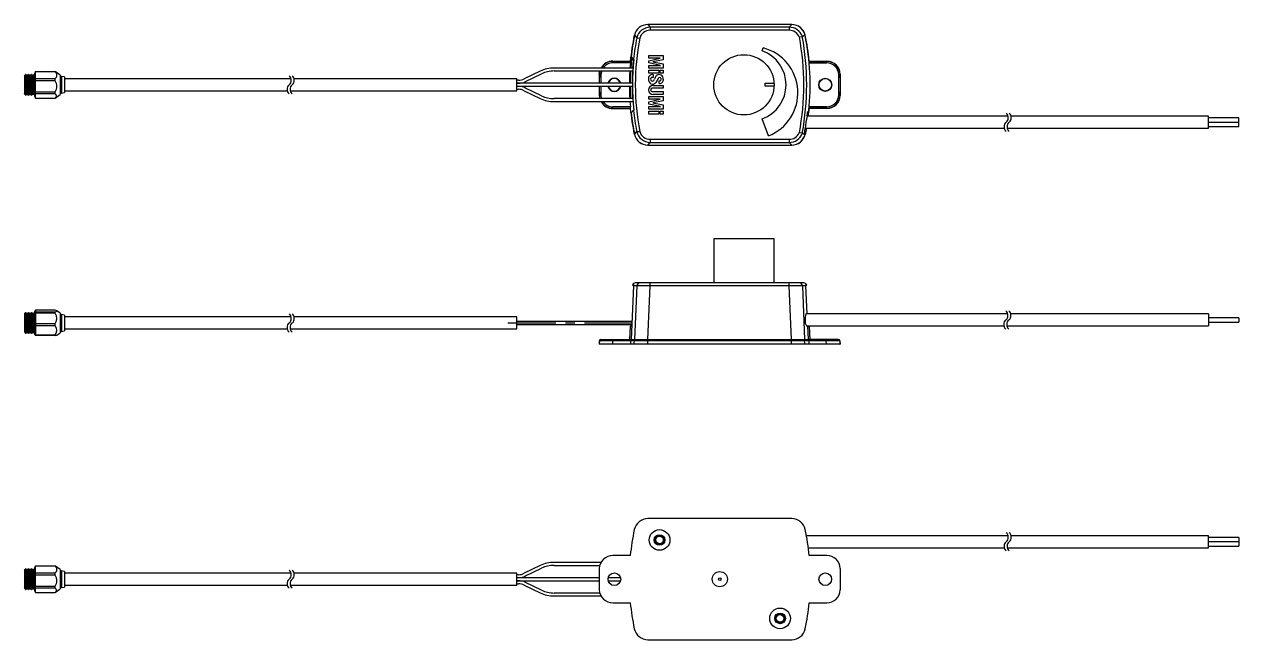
# Model space of a CAD drawing. Extents: x -2 to 705, y -8 to 262.
# Drawn here: x 302 to 705, y 32.9 to 237.1 of the extents above; entities that cross this region are included whole.
import ezdxf

# ---------------------------------------------------------------- set-up
doc = ezdxf.new("R2010")
doc.units = 0
doc.header["$LTSCALE"] = 0.5
doc.linetypes.add('CENTER', pattern=[50.8, 31.75, -6.35, 6.35, -6.35])
for name, color, linetype in [('MSM_CENTER', 1, 'CENTER'), ('MSM_CONTINUOUS', 7, 'CONTINUOUS'), ('MSM_NARROW', 5, 'CONTINUOUS')]:
    doc.layers.add(name, color=color, linetype=linetype)

msp = doc.modelspace()

# ---------------------------------------------------------------- linework, layer by layer
at = {"layer": 'MSM_CENTER'}
msp.add_line((462.5, 138), (506.87, 138), dxfattribs=at)
at = {"layer": 'MSM_CONTINUOUS'}
for p, q in [((508.91, 237.08), (556.7, 237.08)), ((508.91, 237), (508.91, 237.08)), ((556.7, 237), (508.91, 237)), ((556.7, 236.99), (508.91, 236.99)), ((508.91, 236.99), (509.66, 236.08)), ((509.66, 236.08), (509.66, 235.08)), ((555.79, 236.08), (509.66, 236.08)), ((555.79, 235.08), (509.66, 235.08)), ((555.79, 236.08), (556.7, 236.99)), ((555.79, 236.08), (555.79, 235.08)), ((556.7, 237.08), (556.7, 237)), ((504.43, 233.44), (504.51, 233.42)), ((504.51, 233.42), (505.28, 232.59)), ((505.28, 232.59), (506.28, 232.48)), ((559.2, 232.88), (560.2, 233.05)), ((560.2, 233.05), (561.03, 233.68)), ((561.18, 233.44), (561.1, 233.42)), ((503.52, 225.79), (503.23, 222.57)), ((503.35, 226.32), (503.35, 226.32)), ((503.35, 226.32), (503.52, 225.79)), ((504.25, 225.39), (503.36, 226.39)), ((503.52, 225.79), (504.12, 225.07)), ((509.24, 226.74), (513.98, 226.74)), ((509.24, 225.87), (509.24, 226.74)), ((513.02, 225.87), (509.24, 225.87)), ((509.24, 225.01), (513.02, 225.87)), ((513.98, 226.74), (513.98, 225.32)), ((546.89, 228.27), (547.24, 229.23)), ((503.91, 222.57), (477.81, 222.57)), ((497.29, 224.83), (497.35, 224.77)), ((497.29, 224.83), (503.11, 224.83)), ((497.35, 224.77), (503.16, 224.77)), ((497.35, 224.77), (497.35, 224.28)), ((503.14, 224.28), (497.35, 224.28)), ((503.14, 224.28), (503, 222.57)), ((503.9, 222.57), (504.12, 225.07)), ((509.24, 224.27), (509.24, 225.01)), ((513.08, 223.41), (509.24, 224.27)), ((509.24, 223.41), (513.08, 223.41)), ((509.24, 222.54), (509.24, 223.41)), ((513.98, 222.54), (509.24, 222.54)), ((509.24, 221.86), (512.55, 221.86)), ((509.24, 220.91), (509.24, 221.86)), ((513.98, 225.32), (510.63, 224.65)), ((510.63, 224.65), (513.98, 223.95)), ((512.55, 221.86), (512.55, 220.91)), ((512.97, 221.86), (513.98, 221.86)), ((512.97, 220.91), (512.97, 221.86)), ((513.98, 223.95), (513.98, 222.54)), ((513.98, 221.86), (513.98, 220.91)), ((562.45, 224.77), (568.26, 224.77)), ((562.47, 224.28), (568.26, 224.28)), ((562.5, 224.83), (568.32, 224.83)), ((568.32, 224.83), (568.26, 224.77)), ((568.26, 224.77), (568.26, 224.28)), ((302.25, 220.09), (302.1, 220.09)), ((302.1, 220.09), (302.1, 213.91)), ((302.41, 220.36), (302.25, 220.09)), ((302.25, 213.91), (302.25, 220.09)), ((302.41, 213.64), (302.41, 220.36)), ((302.63, 220.09), (302.47, 220.36)), ((302.47, 213.64), (302.47, 220.36)), ((302.75, 220.09), (302.63, 220.09)), ((302.63, 213.91), (302.63, 220.09)), ((302.91, 220.36), (302.75, 220.09)), ((302.75, 213.91), (302.75, 220.09)), ((302.91, 213.64), (302.91, 220.36)), ((303.13, 220.09), (302.97, 220.36)), ((302.97, 213.64), (302.97, 220.36)), ((303.25, 220.09), (303.13, 220.09)), ((303.13, 213.91), (303.13, 220.09)), ((303.41, 220.36), (303.25, 220.09)), ((303.25, 213.91), (303.25, 220.09)), ((303.41, 213.64), (303.41, 220.36)), ((303.63, 220.09), (303.47, 220.36)), ((303.47, 213.64), (303.47, 220.36)), ((303.75, 220.09), (303.63, 220.09)), ((303.63, 220.09), (303.63, 213.91)), ((303.91, 220.36), (303.75, 220.09)), ((303.75, 220.09), (303.75, 213.91)), ((303.91, 220.36), (303.91, 213.64)), ((304.12, 220.09), (303.97, 220.36)), ((303.97, 220.36), (303.97, 213.64)), ((304.25, 220.09), (304.12, 220.09)), ((304.12, 220.09), (304.12, 213.91)), ((304.41, 220.36), (304.25, 220.09)), ((304.25, 220.09), (304.25, 213.91)), ((304.41, 220.36), (304.41, 213.64)), ((304.63, 220.09), (304.47, 220.36)), ((304.47, 220.36), (304.47, 213.64)), ((304.75, 220.09), (304.63, 220.09)), ((304.63, 220.09), (304.63, 213.91)), ((304.91, 220.36), (304.75, 220.09)), ((304.75, 220.09), (304.75, 213.91)), ((304.91, 220.36), (304.91, 213.64)), ((305.12, 220.09), (304.97, 220.36)), ((304.97, 220.36), (304.97, 213.64)), ((305.25, 220.09), (305.12, 220.09)), ((305.12, 220.09), (305.12, 213.91)), ((305.4, 220.36), (305.25, 220.09)), ((305.25, 220.09), (305.25, 213.91)), ((305.68, 221.4), (305.4, 220.7)), ((305.4, 220.7), (305.4, 213.3)), ((305.68, 221.4), (312.29, 221.4)), ((305.68, 212.6), (305.68, 221.4)), ((305.68, 219.05), (312.29, 219.05)), ((312.29, 218.29), (305.68, 218.29)), ((313.9, 220.25), (312.29, 221.4)), ((312.29, 218.29), (312.29, 219.05)), ((313.9, 220.25), (313.9, 213.75)), ((314.3, 219.8), (313.9, 219.8)), ((315.3, 219.6), (314.3, 219.8)), ((314.3, 219.8), (314.3, 214.2)), ((315.3, 219.6), (315.3, 214.4)), ((390.54, 219), (315.3, 219)), ((465.5, 219), (391.54, 219)), ((465.5, 215), (465.5, 219)), ((465.96, 218.49), (465.5, 218.49)), ((473.23, 221.52), (467.93, 218.94)), ((468.36, 218.06), (473.66, 220.64)), ((477.81, 221.59), (503.85, 221.59)), ((492.8, 220.53), (493.03, 221.59)), ((492.86, 220.48), (492.8, 220.53)), ((493.12, 221.59), (492.86, 220.48)), ((493.35, 220.45), (492.86, 220.48)), ((493.62, 221.59), (493.35, 220.45)), ((512.55, 220.91), (509.24, 220.91)), ((510.72, 219.46), (510.44, 219.46)), ((510.53, 220.41), (510.72, 220.41)), ((510.72, 220.41), (510.72, 219.46)), ((512.37, 219.12), (511.61, 217.73)), ((512.66, 217.42), (512.66, 218.34)), ((513.98, 220.91), (512.97, 220.91)), ((572.75, 220.48), (572.26, 220.45)), ((572.81, 220.53), (572.75, 220.48)), ((302.1, 213.91), (302.25, 213.91)), ((302.25, 213.91), (302.41, 213.64)), ((302.47, 213.64), (302.63, 213.91)), ((302.63, 213.91), (302.75, 213.91)), ((302.75, 213.91), (302.91, 213.64)), ((302.97, 213.64), (303.13, 213.91)), ((303.13, 213.91), (303.25, 213.91)), ((303.25, 213.91), (303.41, 213.64)), ((303.47, 213.64), (303.63, 213.91)), ((303.63, 213.91), (303.75, 213.91)), ((303.75, 213.91), (303.91, 213.64)), ((303.97, 213.64), (304.12, 213.91)), ((304.12, 213.91), (304.25, 213.91)), ((304.25, 213.91), (304.41, 213.64)), ((304.47, 213.64), (304.63, 213.91)), ((304.63, 213.91), (304.75, 213.91)), ((304.75, 213.91), (304.91, 213.64)), ((304.97, 213.64), (305.12, 213.91)), ((305.12, 213.91), (305.25, 213.91)), ((305.25, 213.91), (305.4, 213.64)), ((305.68, 214.66), (312.29, 214.66)), ((312.29, 214), (305.68, 214)), ((312.29, 214), (312.29, 214.66)), ((312.29, 212.6), (313.9, 213.75)), ((313.9, 214.2), (314.3, 214.2)), ((314.3, 214.2), (315.3, 214.4)), ((315.3, 215), (389.26, 215)), ((390.26, 215), (465.5, 215)), ((465.5, 217.51), (465.96, 217.51)), ((503.72, 217.5), (465.5, 217.5)), ((465.5, 216.5), (503.72, 216.5)), ((465.96, 216.49), (465.5, 216.49)), ((465.5, 215.51), (465.96, 215.51)), ((467.93, 215.06), (473.23, 212.48)), ((473.66, 213.36), (468.36, 215.94)), ((513.98, 215.85), (510.41, 215.85)), ((510.41, 214.73), (513.98, 214.73)), ((510.67, 216.8), (513.98, 216.8)), ((513.98, 213.77), (510.67, 213.77)), ((512.8, 217.42), (512.66, 217.42)), ((513.98, 216.8), (513.98, 215.85)), ((513.98, 214.73), (513.98, 213.77)), ((547.81, 216.5), (547.81, 217.5)), ((547.81, 217.5), (550.79, 217.5)), ((550.79, 216.5), (547.81, 216.5)), ((305.4, 213.3), (305.68, 212.6)), ((305.68, 212.6), (312.29, 212.6)), ((503.85, 212.41), (477.81, 212.41)), ((477.81, 211.43), (503.91, 211.43)), ((492.86, 213.52), (492.8, 213.47)), ((492.8, 213.47), (493.03, 212.41)), ((493.35, 213.55), (492.86, 213.52)), ((493.12, 212.41), (492.86, 213.52)), ((493.62, 212.41), (493.35, 213.55)), ((503.14, 209.72), (497.35, 209.72)), ((497.35, 209.23), (497.35, 209.72)), ((503, 211.43), (503.14, 209.72)), ((509.24, 213.1), (513.98, 213.1)), ((509.24, 212.23), (509.24, 213.1)), ((513.02, 212.23), (509.24, 212.23)), ((509.24, 211.37), (513.02, 212.23)), ((509.24, 210.63), (509.24, 211.37)), ((513.08, 209.77), (509.24, 210.63)), ((509.24, 209.77), (513.08, 209.77)), ((509.24, 208.9), (509.24, 209.77)), ((513.98, 211.68), (510.63, 211.01)), ((510.63, 211.01), (513.98, 210.31)), ((513.98, 213.1), (513.98, 211.68)), ((513.98, 210.31), (513.98, 208.9)), ((568.26, 209.72), (562.47, 209.72)), ((568.27, 209.72), (568.27, 209.23)), ((572.26, 213.55), (572.75, 213.52)), ((497.29, 209.17), (497.35, 209.23)), ((497.29, 209.17), (503.11, 209.17)), ((497.35, 209.23), (503.16, 209.23)), ((504.24, 208.67), (503.35, 207.68)), ((513.98, 208.9), (509.24, 208.9)), ((509.24, 208.22), (512.55, 208.22)), ((509.24, 207.27), (509.24, 208.22)), ((512.55, 207.27), (509.24, 207.27)), ((512.55, 208.22), (512.55, 207.27)), ((512.97, 208.22), (513.98, 208.22)), ((512.97, 207.27), (512.97, 208.22)), ((513.98, 207.27), (512.97, 207.27)), ((513.98, 208.22), (513.98, 207.27)), ((548.95, 200.07), (546.89, 205.73)), ((628.49, 206.58), (561.77, 206.58)), ((561.79, 206.65), (561.79, 206.65)), ((561.94, 207.79), (561.93, 207.79)), ((561.96, 207.99), (561.97, 207.99)), ((561.97, 207.99), (562.33, 208.31)), ((562.34, 208.41), (561.98, 208.09)), ((562.33, 208.31), (562.33, 208.31)), ((568.26, 209.23), (562.45, 209.23)), ((568.32, 209.17), (562.5, 209.17)), ((568.32, 209.17), (568.26, 209.23)), ((695.01, 206.58), (629.49, 206.58)), ((695.01, 202.58), (695.01, 206.58)), ((705.01, 206.02), (695.01, 206.02)), ((705.01, 204.63), (705.01, 206.02)), ((504.51, 200.58), (505.28, 201.53)), ((505.28, 201.53), (506.28, 201.52)), ((561.14, 202.5), (561.13, 202.5)), ((561.14, 202.58), (627.21, 202.58)), ((561.57, 202.58), (561.18, 200.56)), ((628.21, 202.58), (695.01, 202.58)), ((695.01, 204.63), (705.01, 204.63)), ((705.01, 204.52), (695.01, 204.52)), ((695.01, 203.13), (705.01, 203.13)), ((705.01, 203.13), (705.01, 204.52)), ((504.43, 200.56), (504.51, 200.58)), ((508.91, 197.01), (509.69, 197.92)), ((509.69, 198.92), (555.79, 198.92)), ((509.69, 198.92), (509.69, 197.92)), ((509.69, 197.92), (555.79, 197.92)), ((555.79, 198.92), (555.79, 197.92)), ((555.79, 197.92), (556.7, 197.01)), ((560.2, 200.95), (559.2, 201.12)), ((561.03, 200.32), (560.2, 200.95)), ((560.87, 201.06), (561.13, 200.74)), ((560.89, 201.17), (560.89, 201.17)), ((561.16, 200.84), (560.89, 201.17)), ((560.92, 201.37), (560.92, 201.37)), ((561.05, 200.84), (561.16, 200.84)), ((561.18, 200.56), (561.1, 200.58)), ((508.91, 197.01), (556.7, 197.01)), ((508.91, 197), (556.7, 197)), ((508.91, 196.92), (508.91, 197)), ((556.7, 196.92), (508.91, 196.92)), ((556.7, 197), (556.7, 196.92)), ((530.82, 165.9), (530.82, 151.3)), ((550.81, 165.9), (530.82, 165.9)), ((550.81, 165.7), (550.81, 165.9)), ((550.82, 165.7), (550.81, 165.7)), ((550.82, 151.3), (550.82, 165.7)), ((504.21, 150.3), (503.38, 132.5)), ((503.83, 150.64), (504.21, 150.24)), ((504.28, 150.64), (503.83, 150.64)), ((561.27, 150.3), (504.21, 150.3)), ((505.28, 150.3), (504.52, 132.5)), ((560.71, 151.3), (504.77, 151.3)), ((508.93, 132.5), (509.69, 150.3)), ((509.69, 150.3), (509.69, 151.3)), ((555.79, 150.3), (555.79, 151.3)), ((556.55, 132.5), (555.79, 150.3)), ((560.2, 150.3), (560.96, 132.5)), ((561.2, 150.64), (561.65, 150.64)), ((561.65, 150.64), (561.27, 150.24)), ((561.27, 150.3), (561.71, 141)), ((302.25, 141.09), (302.1, 141.09)), ((302.1, 141.09), (302.1, 134.91)), ((302.41, 141.36), (302.25, 141.09)), ((302.25, 134.91), (302.25, 141.09)), ((302.41, 134.64), (302.41, 141.36)), ((302.63, 141.09), (302.47, 141.36)), ((302.47, 134.64), (302.47, 141.36)), ((302.75, 141.09), (302.63, 141.09)), ((302.63, 134.91), (302.63, 141.09)), ((302.91, 141.36), (302.75, 141.09)), ((302.75, 134.91), (302.75, 141.09)), ((302.91, 134.64), (302.91, 141.36)), ((303.13, 141.09), (302.97, 141.36)), ((302.97, 134.64), (302.97, 141.36)), ((303.25, 141.09), (303.13, 141.09)), ((303.13, 134.91), (303.13, 141.09)), ((303.41, 141.36), (303.25, 141.09)), ((303.25, 134.91), (303.25, 141.09)), ((303.41, 134.64), (303.41, 141.36)), ((303.63, 141.09), (303.47, 141.36)), ((303.47, 134.64), (303.47, 141.36)), ((303.75, 141.09), (303.63, 141.09)), ((303.63, 141.09), (303.63, 134.91)), ((303.91, 141.36), (303.75, 141.09)), ((303.75, 141.09), (303.75, 134.91)), ((303.91, 141.36), (303.91, 134.64)), ((304.12, 141.09), (303.97, 141.36)), ((303.97, 141.36), (303.97, 134.64)), ((304.25, 141.09), (304.12, 141.09)), ((304.12, 141.09), (304.12, 134.91)), ((304.41, 141.36), (304.25, 141.09)), ((304.25, 141.09), (304.25, 134.91)), ((304.41, 141.36), (304.41, 134.64)), ((304.63, 141.09), (304.47, 141.36)), ((304.47, 141.36), (304.47, 134.64)), ((304.75, 141.09), (304.63, 141.09)), ((304.63, 141.09), (304.63, 134.91)), ((304.91, 141.36), (304.75, 141.09)), ((304.75, 141.09), (304.75, 134.91)), ((304.91, 141.36), (304.91, 134.64)), ((305.12, 141.09), (304.97, 141.36)), ((304.97, 141.36), (304.97, 134.64)), ((305.25, 141.09), (305.12, 141.09)), ((305.12, 141.09), (305.12, 134.91)), ((305.4, 141.36), (305.25, 141.09)), ((305.25, 141.09), (305.25, 134.91)), ((305.68, 142.21), (305.4, 141.7)), ((305.4, 141.7), (305.4, 134.3)), ((312.29, 142.21), (305.68, 142.21)), ((305.68, 142.21), (305.68, 133.79)), ((305.68, 141.72), (312.29, 141.72)), ((312.29, 141.22), (305.68, 141.22)), ((312.29, 141.22), (312.29, 141.72)), ((313.9, 141.25), (312.8, 142.04)), ((313.9, 141.25), (313.9, 134.75)), ((305.68, 137.83), (312.29, 137.83)), ((312.29, 137.02), (312.29, 137.83)), ((314.3, 140.8), (313.9, 140.8)), ((315.3, 140.6), (314.3, 140.8)), ((314.3, 140.8), (314.3, 135.2)), ((315.3, 140.6), (315.3, 135.4)), ((390.54, 140), (315.3, 140)), ((465.5, 140), (391.54, 140)), ((465.5, 136), (465.5, 140)), ((503.66, 138.49), (465.5, 138.49)), ((465.5, 137.51), (503.61, 137.51)), ((503.6, 137.39), (503.04, 136.83)), ((628.38, 141), (561.37, 141)), ((695.01, 141), (629.49, 141)), ((695.01, 141), (695.01, 137)), ((705.01, 139.7), (695.01, 139.7)), ((695.01, 138.3), (705.01, 138.3)), ((705.01, 139.7), (705.01, 138.3)), ((302.1, 134.91), (302.25, 134.91)), ((302.25, 134.91), (302.41, 134.64)), ((302.47, 134.64), (302.63, 134.91)), ((302.63, 134.91), (302.75, 134.91)), ((302.75, 134.91), (302.91, 134.64)), ((302.97, 134.64), (303.13, 134.91)), ((303.13, 134.91), (303.25, 134.91)), ((303.25, 134.91), (303.41, 134.64)), ((303.63, 135.14), (303.47, 134.89)), ((303.47, 134.64), (303.63, 134.91)), ((303.63, 134.91), (303.75, 134.91)), ((303.75, 135.14), (303.91, 134.89)), ((303.75, 134.91), (303.91, 134.64)), ((303.97, 134.64), (304.12, 134.91)), ((304.12, 134.91), (304.25, 134.91)), ((304.41, 134.89), (304.25, 135.14)), ((304.25, 134.91), (304.41, 134.64)), ((304.47, 134.64), (304.63, 134.91)), ((304.63, 134.91), (304.75, 134.91)), ((304.75, 135.14), (304.91, 134.89)), ((304.75, 134.91), (304.91, 134.64)), ((304.97, 134.64), (305.12, 134.91)), ((305.12, 134.91), (305.25, 134.91)), ((305.4, 134.9), (305.25, 135.14)), ((305.25, 134.91), (305.4, 134.64)), ((305.4, 134.58), (305.68, 133.93)), ((305.4, 134.3), (305.68, 133.79)), ((312.29, 137.02), (305.68, 137.02)), ((305.68, 134.11), (312.29, 134.11)), ((312.29, 133.79), (305.68, 133.79)), ((312.29, 133.79), (312.29, 134.11)), ((312.29, 133.79), (312.8, 133.96)), ((312.8, 133.96), (313.9, 134.75)), ((313.9, 135.2), (314.3, 135.2)), ((314.3, 135.2), (315.3, 135.4)), ((315.3, 136), (389.26, 136)), ((390.26, 136), (465.5, 136)), ((503.04, 136.83), (502.82, 132.5)), ((503.58, 136.83), (503.04, 136.83)), ((561.58, 137), (627.09, 137)), ((561.89, 137), (562.1, 132.5)), ((561.9, 136.83), (562.43, 136.83)), ((562.26, 137), (562.43, 136.83)), ((562.43, 136.83), (562.66, 132.5)), ((628.09, 137), (695.01, 137)), ((492.79, 132.03), (492.74, 131)), ((572.66, 131), (492.74, 131)), ((492.87, 132.03), (492.79, 132.03)), ((492.87, 132.03), (492.82, 131)), ((493.29, 132.5), (562.1, 132.5)), ((497.31, 131), (497.36, 132.03)), ((497.36, 132.03), (497.36, 132.5)), ((568.12, 132.03), (497.36, 132.03)), ((503.17, 132.03), (503.12, 131)), ((504.44, 131), (504.52, 132.5)), ((508.93, 131), (508.93, 132.5)), ((556.55, 131), (556.55, 132.5)), ((561.03, 131), (560.96, 132.5)), ((562.31, 132.03), (562.36, 131)), ((572.19, 132.5), (562.33, 132.5)), ((568.12, 132.03), (568.12, 132.5)), ((568.17, 131), (568.12, 132.03)), ((572.61, 132.03), (572.69, 132.03)), ((572.61, 132.03), (572.66, 131)), ((572.66, 131), (572.74, 131)), ((572.69, 132.03), (572.74, 131)), ((556.7, 73.08), (508.92, 73.08)), ((628.49, 67.42), (561.58, 67.42)), ((695.01, 67.42), (629.49, 67.42)), ((695.01, 63.42), (695.01, 67.42)), ((705.01, 66.87), (695.01, 66.87)), ((695.01, 65.48), (705.01, 65.48)), ((705.01, 65.37), (695.01, 65.37)), ((705.01, 66.87), (705.01, 65.48)), ((705.01, 65.37), (705.01, 63.98)), ((503.12, 60.83), (497.3, 60.83)), ((562.21, 63.42), (627.21, 63.42)), ((568.32, 60.83), (562.51, 60.83)), ((628.21, 63.42), (695.01, 63.42)), ((695.01, 63.98), (705.01, 63.98)), ((305.68, 57.4), (305.4, 56.7)), ((305.4, 56.7), (305.4, 49.3)), ((305.68, 57.4), (312.29, 57.4)), ((305.68, 48.6), (305.68, 57.4)), ((313.9, 56.25), (312.39, 57.33)), ((473.22, 57.52), (467.92, 54.94)), ((468.35, 54.06), (473.65, 56.64)), ((493.43, 58.57), (477.81, 58.57)), ((477.81, 57.59), (493.03, 57.59)), ((302.25, 56.09), (302.1, 56.09)), ((302.1, 56.09), (302.1, 49.91)), ((302.41, 56.36), (302.25, 56.09)), ((302.25, 49.91), (302.25, 56.09)), ((302.41, 49.64), (302.41, 56.36)), ((302.63, 56.09), (302.47, 56.36)), ((302.47, 49.64), (302.47, 56.36)), ((302.75, 56.09), (302.63, 56.09)), ((302.63, 49.91), (302.63, 56.09)), ((302.91, 56.36), (302.75, 56.09)), ((302.75, 49.91), (302.75, 56.09)), ((302.91, 49.64), (302.91, 56.36)), ((303.13, 56.09), (302.97, 56.36)), ((302.97, 49.64), (302.97, 56.36)), ((303.25, 56.09), (303.13, 56.09)), ((303.13, 49.91), (303.13, 56.09)), ((303.41, 56.36), (303.25, 56.09)), ((303.25, 49.91), (303.25, 56.09)), ((303.41, 49.64), (303.41, 56.36)), ((303.63, 56.09), (303.47, 56.36)), ((303.47, 49.64), (303.47, 56.36)), ((303.75, 56.09), (303.63, 56.09)), ((303.63, 56.09), (303.63, 49.91)), ((303.91, 56.36), (303.75, 56.09)), ((303.75, 56.09), (303.75, 49.91)), ((303.91, 56.36), (303.91, 49.64)), ((304.12, 56.09), (303.97, 56.36)), ((303.97, 56.36), (303.97, 49.64)), ((304.25, 56.09), (304.12, 56.09)), ((304.12, 56.09), (304.12, 49.91)), ((304.41, 56.36), (304.25, 56.09)), ((304.25, 56.09), (304.25, 49.91)), ((304.41, 56.36), (304.41, 49.64)), ((304.63, 56.09), (304.47, 56.36)), ((304.47, 56.36), (304.47, 49.64)), ((304.75, 56.09), (304.63, 56.09)), ((304.63, 56.09), (304.63, 49.91)), ((304.91, 56.36), (304.75, 56.09)), ((304.75, 56.09), (304.75, 49.91)), ((304.91, 56.36), (304.91, 49.64)), ((305.12, 56.09), (304.97, 56.36)), ((304.97, 56.36), (304.97, 49.64)), ((305.25, 56.09), (305.12, 56.09)), ((305.12, 56.09), (305.12, 49.91)), ((305.4, 56.36), (305.25, 56.09)), ((305.25, 56.09), (305.25, 49.91)), ((305.68, 55.05), (312.29, 55.05)), ((312.29, 54.29), (305.68, 54.29)), ((312.29, 54.29), (312.29, 55.05)), ((313.9, 56.25), (313.9, 49.75)), ((314.3, 55.8), (313.9, 55.8)), ((315.3, 55.6), (314.3, 55.8)), ((314.3, 55.8), (314.3, 50.2)), ((315.3, 55.6), (315.3, 50.4)), ((390.53, 55), (315.3, 55)), ((465.49, 55), (391.53, 55)), ((465.49, 51), (465.49, 55)), ((465.95, 54.49), (465.49, 54.49)), ((465.49, 53.51), (465.95, 53.51)), ((492.73, 53.5), (465.49, 53.5)), ((465.49, 52.5), (492.73, 52.5)), ((465.95, 52.49), (465.49, 52.49)), ((499.85, 53.5), (495.77, 53.5)), ((495.77, 52.5), (499.85, 52.5)), ((302.1, 49.91), (302.25, 49.91)), ((302.25, 49.91), (302.41, 49.64)), ((302.47, 49.64), (302.63, 49.91)), ((302.63, 49.91), (302.75, 49.91)), ((302.75, 49.91), (302.91, 49.64)), ((302.97, 49.64), (303.13, 49.91)), ((303.13, 49.91), (303.25, 49.91)), ((303.25, 49.91), (303.41, 49.64)), ((303.47, 49.64), (303.63, 49.91)), ((303.63, 49.91), (303.75, 49.91)), ((303.75, 49.91), (303.91, 49.64)), ((303.97, 49.64), (304.12, 49.91)), ((304.12, 49.91), (304.25, 49.91)), ((304.25, 49.91), (304.41, 49.64)), ((304.47, 49.64), (304.63, 49.91)), ((304.63, 49.91), (304.75, 49.91)), ((304.75, 49.91), (304.91, 49.64)), ((304.97, 49.64), (305.12, 49.91)), ((305.12, 49.91), (305.25, 49.91)), ((305.25, 49.91), (305.4, 49.64)), ((305.4, 49.3), (305.65, 48.67)), ((305.68, 50.66), (312.29, 50.66)), ((312.29, 50), (305.68, 50)), ((305.68, 48.6), (312.29, 48.6)), ((312.29, 50), (312.29, 50.66)), ((312.39, 48.67), (313.9, 49.75)), ((313.9, 50.2), (314.3, 50.2)), ((314.3, 50.2), (315.3, 50.4)), ((315.3, 51), (389.25, 51)), ((390.25, 51), (465.49, 51)), ((465.49, 51.51), (465.95, 51.51)), ((467.92, 51.06), (473.22, 48.48)), ((473.65, 49.36), (468.35, 51.94)), ((493.04, 48.41), (477.81, 48.41)), ((477.81, 47.43), (493.47, 47.43)), ((497.3, 45.17), (503.12, 45.17)), ((562.51, 45.17), (568.32, 45.17)), ((508.92, 32.92), (556.7, 32.92))]:
    msp.add_line(p, q, dxfattribs=at)
for centre, radius in [((540.81, 217), 10), ((567.81, 217), 2.18), ((567.81, 217), 2.1), ((512.81, 66), 3.43), ((512.81, 66), 1.76), ((512.81, 66), 1.7), ((512.81, 66), 1.55), ((512.81, 66), 1.25), ((497.81, 53), 2.1), ((532.81, 53), 2.5), ((532.81, 53), 0.4), ((567.81, 53), 2.1), ((552.81, 40), 3.43), ((552.81, 40), 1.76), ((552.81, 40), 1.7), ((552.81, 40), 1.55), ((552.81, 40), 1.25)]:
    msp.add_circle(centre, radius, dxfattribs=at)
for centre, radius, start, end in [((508.91, 232.5), 4.5, 90, 168.1531), ((508.91, 232.5), 4.49, 89.986, 168.1665), ((509.66, 231.58), 4.5, 90.0546, 167.035), ((509.66, 231.59), 3.49, 89.9884, 165.2427), ((555.94, 231.58), 4.51, 19.0588, 91.8853), ((555.94, 231.58), 3.5, 21.6871, 92.4751), ((556.7, 232.5), 4.5, 11.8469, 90), ((556.7, 232.5), 4.49, 11.8335, 90.014), ((582.81, 217), 80.08, 168.1531, 174.3897), ((582.81, 217), 80, 168.1531, 173.3081), ((582.81, 217), 79.99, 168.1525, 173.2554), ((581.96, 217.11), 78.23, 168.5854, 173.8647), ((585.03, 217), 80.26, 168.8809, 191.1191), ((476.27, 217), 84.44, 349.1628, 10.8372), ((471.98, 217), 89.66, 349.6889, 10.3111), ((482.81, 217), 79.99, 353.8367, 11.8475), ((482.81, 217), 80, 5.2179, 11.8469), ((482.81, 217), 80.08, 5.6103, 11.8469), ((542.81, 217), 11.98, 289.9248, 70.0752), ((543.36, 214.37), 15.36, 291.3468, 75.3659), ((477.81, 212.08), 10.49, 90, 115.8935), ((497.19, 220.64), 4.19, 88.5468, 152.5547), ((497.23, 220.62), 4.16, 88.434, 152.0123), ((497.18, 220.75), 3.53, 87.3521, 148.9852), ((500.85, 224.63), 2.31, 351.2371, 3.6653), ((588.23, 217), 84.4, 174.2921, 185.7079), ((565.72, 224.67), 3.27, 178.1658, 186.9319), ((568.26, 220.28), 4.49, 2.4865, 90.0031), ((568.27, 220.28), 3.99, 2.4659, 90.0237), ((568.32, 220.34), 4.49, 2.5099, 90.0188), ((302.1, 220.19), 0.0995, 180.3396, 270.263), ((302.44, 220.35), 0.0361, 29.9963, 150.0037), ((302.94, 220.35), 0.0361, 29.9963, 150.0037), ((303.44, 220.35), 0.0361, 29.9963, 150.0037), ((303.94, 220.35), 0.0361, 29.9963, 150.0037), ((304.44, 220.35), 0.0361, 29.9963, 150.0037), ((304.94, 220.35), 0.0361, 29.9963, 150.0037), ((311.31, 220.23), 1.52, 309.7808, 50.2192), ((309.49, 216.47), 3.33, 326.9481, 33.0519), ((465.96, 223), 4.51, 270, 295.8935), ((465.96, 223), 5.49, 270, 295.8935), ((477.81, 212.08), 9.51, 90, 115.8935), ((572.81, 217), 80.08, 177.4713, 179.6423), ((572.81, 217), 80.02, 177.5105, 179.642), ((572.81, 217), 79.53, 177.5103, 179.6398), ((497.81, 217), 2.18, 13.2679, 166.7322), ((497.81, 217), 2.1, 13.7741, 166.2258), ((582.81, 217), 80, 176.7108, 179.6419), ((582.81, 217), 79.77, 176.7015, 179.6409), ((582.81, 217), 79.1, 176.6734, 179.6378), ((510.44, 219.12), 1.3, 86.1406, 192.2416), ((510.55, 218.63), 1.4, 171.2857, 319.5901), ((510.45, 218.86), 0.601, 88.8295, 274.7782), ((510.41, 219.02), 0.771, 276.661, 347.1607), ((514.87, 217.83), 3.85, 147.9505, 164.5276), ((512.32, 219.43), 0.833, 119.0609, 147.9505), ((512.67, 218.98), 1.4, 354.711, 122.9795), ((512.85, 218.86), 0.549, 250.3617, 151.4851), ((512.83, 218.67), 1.26, 268.6538, 8.1031), ((492.81, 217), 79.53, 357.5103, 2.4897), ((492.81, 217), 80.02, 357.5105, 2.4896), ((492.81, 217), 80.08, 357.4713, 2.5287), ((302.1, 214.04), 0.0961, 87.6314, 177.8573), ((302.44, 213.91), 0.0375, 213.4563, 326.5437), ((302.44, 213.65), 0.0361, 209.9963, 330.0037), ((302.94, 213.91), 0.0375, 213.4563, 326.5437), ((302.94, 213.65), 0.0361, 209.9963, 330.0037), ((303.44, 213.91), 0.0375, 213.4563, 326.5437), ((303.44, 213.65), 0.0361, 209.9963, 330.0037), ((303.94, 213.91), 0.0375, 213.4731, 326.5269), ((303.94, 213.65), 0.0361, 209.9963, 330.0037), ((304.44, 213.91), 0.0374, 213.4457, 326.5543), ((304.44, 213.65), 0.0361, 209.9963, 330.0037), ((304.94, 213.91), 0.0375, 213.4731, 326.5269), ((311.81, 213.3), 0.849, 304.4391, 55.5609), ((465.96, 211), 5.49, 64.1065, 90), ((465.96, 211), 4.51, 64.1065, 90), ((572.81, 217), 80.08, 180.3577, 182.5287), ((572.81, 217), 80.02, 180.358, 182.4896), ((572.81, 217), 79.53, 180.3602, 182.4897), ((497.81, 217), 2.18, 193.2679, 346.7321), ((497.81, 217), 2.1, 193.7741, 346.2259), ((582.81, 217), 80, 180.3581, 183.2892), ((582.81, 217), 79.77, 180.3591, 183.2985), ((582.81, 217), 79.1, 180.3622, 183.3266), ((510.68, 215.29), 1.51, 90, 270), ((510.41, 215.29), 0.558, 90, 270), ((477.81, 221.92), 10.49, 244.1065, 270), ((477.81, 221.92), 9.51, 244.1065, 270), ((497.19, 213.36), 4.19, 207.4453, 271.4532), ((497.23, 213.38), 4.16, 207.9877, 271.566), ((497.18, 213.25), 3.53, 211.0148, 272.6479), ((499.89, 209.33), 3.27, 358.1658, 6.9319), ((482.81, 217), 80, 353.7651, 354.7821), ((564.76, 209.37), 2.31, 171.2371, 183.6653), ((568.27, 213.72), 3.99, 269.9764, 357.5339), ((568.26, 213.72), 4.49, 269.9969, 357.5147), ((568.32, 213.66), 4.49, 269.9811, 357.4902), ((582.81, 217), 80.08, 185.6103, 191.8469), ((582.81, 217), 80, 186.6919, 191.8469), ((582.81, 217), 79.99, 186.7446, 191.8475), ((571.51, 215.53), 67.7, 185.9336, 191.9289), ((578.91, 201.82), 17.79, 164.2421, 177.8065), ((482.81, 217), 79.66, 352.5354, 353.3618), ((482.81, 217), 79.66, 352.5341, 353.3586), ((563.63, 207.67), 1.71, 165.5573, 175.7592), ((562.87, 207.73), 0.934, 164.3991, 176.8386), ((482.81, 217), 80.08, 352.5206, 354.3897), ((509.64, 202.36), 4.44, 190.6984, 270.5635), ((509.66, 202.41), 3.49, 194.759, 270.4557), ((482.81, 217), 79.66, 348.6778, 349.5131), ((482.81, 217), 79.66, 348.6823, 349.5156), ((508.91, 201.5), 4.49, 191.8335, 270.014), ((508.91, 201.5), 4.5, 191.8469, 270), ((555.94, 202.42), 3.5, 267.5248, 338.313), ((555.94, 202.42), 4.51, 268.1154, 340.9404), ((556.7, 201.5), 4.49, 269.986, 348.1665), ((556.7, 201.5), 4.5, 270, 348.1531), ((562.53, 200.96), 1.67, 166.1678, 176.607), ((562.16, 201.08), 1.27, 166.8769, 175.9801), ((482.81, 217), 80, 348.1531, 348.3466), ((482.81, 217), 79.99, 348.1525, 348.2727), ((504.77, 150.3), 1, 90, 160.3953), ((505.3, 150.25), 1.09, 159.3622, 177.3692), ((506.28, 150.3), 1, 90, 180), ((559.2, 150.3), 1, 0, 90), ((560.71, 150.3), 1, 19.6047, 90), ((560.18, 150.25), 1.09, 2.6308, 20.6378), ((302.1, 141.19), 0.0997, 180.2363, 270.1733), ((302.44, 141.35), 0.0361, 29.9963, 150.0037), ((302.94, 141.35), 0.0361, 29.9963, 150.0037), ((303.44, 141.35), 0.0361, 29.9963, 150.0037), ((303.94, 141.35), 0.0361, 29.9963, 150.0037), ((304.44, 141.35), 0.0361, 29.9963, 150.0037), ((304.94, 141.35), 0.0361, 29.9963, 150.0037), ((311.87, 140.11), 2.13, 64.3254, 78.8359), ((312.16, 142.79), 1.07, 276.5555, 309.6335), ((309.89, 139.53), 2.94, 324.8086, 35.1914), ((312.77, 141.96), 0.0805, 3.6939, 47.7683), ((302.44, 139.22), 0.0706, 63.7209, 116.2791), ((302.94, 139.22), 0.0706, 63.7209, 116.2791), ((303.44, 139.22), 0.0706, 63.7209, 116.2791), ((303.94, 139.22), 0.0706, 63.7312, 116.2688), ((304.44, 139.22), 0.0706, 63.7137, 116.2863), ((304.94, 139.22), 0.0706, 63.7312, 116.2688), ((565.87, 139.48), 4.75, 161.3325, 186.9853), ((563.99, 138.54), 2.87, 172.8137, 212.5489), ((302.44, 134.65), 0.0361, 209.9963, 330.0037), ((302.94, 134.65), 0.0361, 209.9963, 330.0037), ((303.44, 134.65), 0.0361, 209.9963, 330.0037), ((303.94, 134.65), 0.0361, 209.9963, 330.0037), ((304.44, 134.65), 0.0361, 209.9963, 330.0037), ((304.94, 134.65), 0.0361, 209.9963, 330.0037), ((310.57, 135.56), 2.25, 319.76, 40.24), ((493.29, 132), 0.5, 90.0001, 177.0001), ((493.37, 132), 0.5, 90.0254, 177.0288), ((495.11, -81.76), 213.8, 89.3984, 90.6016), ((502.14, 132.22), 1.05, 349.5831, 15.7883), ((563.34, 132.22), 1.05, 164.2117, 190.4169), ((570.37, -81.76), 213.8, 89.3984, 90.6016), ((572.11, 132), 0.5, 2.9712, 89.9746), ((572.19, 132), 0.5, 2.9999, 89.9999), ((508.92, 68.5), 4.58, 90, 168.1531), ((556.7, 68.5), 4.58, 11.8469, 90), ((582.81, 53), 80.08, 168.1531, 174.3897), ((482.81, 53), 80.08, 5.6103, 11.8469), ((497.3, 56.34), 4.49, 89.9812, 177.4901), ((568.32, 56.34), 4.49, 2.5098, 90.0189), ((311.23, 56.23), 1.58, 312.0908, 47.9092), ((477.81, 48.08), 10.49, 90, 115.8935), ((477.81, 48.08), 9.51, 90, 115.8935), ((572.81, 53), 80.08, 177.4713, 182.5287), ((492.81, 53), 80.08, 357.4713, 2.5287), ((302.1, 56.19), 0.0995, 180.3398, 270.2627), ((302.44, 56.35), 0.0361, 29.9963, 150.0037), ((302.94, 56.35), 0.0361, 29.9963, 150.0037), ((303.44, 56.35), 0.0361, 29.9963, 150.0037), ((303.94, 56.35), 0.0361, 29.9963, 150.0037), ((304.44, 56.35), 0.0361, 29.9963, 150.0037), ((304.94, 56.35), 0.0361, 29.9963, 150.0037), ((309.49, 52.47), 3.33, 326.9481, 33.0519), ((465.95, 59), 4.51, 270, 295.8935), ((465.95, 59), 5.49, 270, 295.8935), ((465.95, 47), 5.49, 64.1065, 90), ((302.1, 50.04), 0.0968, 88.0349, 177.4538), ((302.44, 49.91), 0.0375, 213.4563, 326.5437), ((302.44, 49.65), 0.0361, 209.9963, 330.0037), ((302.94, 49.91), 0.0375, 213.4563, 326.5437), ((302.94, 49.65), 0.0361, 209.9963, 330.0037), ((303.44, 49.91), 0.0375, 213.4563, 326.5437), ((303.44, 49.65), 0.0361, 209.9963, 330.0037), ((303.94, 49.91), 0.0375, 213.4731, 326.5269), ((303.94, 49.65), 0.0361, 209.9963, 330.0037), ((304.44, 49.91), 0.0374, 213.4457, 326.5543), ((304.44, 49.65), 0.0361, 209.9963, 330.0037), ((304.94, 49.91), 0.0375, 213.4731, 326.5269), ((304.94, 49.65), 0.0361, 209.9963, 330.0037), ((311.88, 49.3), 0.808, 299.9138, 60.0862), ((465.95, 47), 4.51, 64.1065, 90), ((477.81, 57.92), 10.49, 244.1065, 270), ((477.81, 57.92), 9.51, 244.1065, 270), ((497.3, 49.66), 4.49, 182.5098, 270.0189), ((568.32, 49.66), 4.49, 269.9812, 357.4901), ((582.81, 53), 80.08, 185.6103, 191.8469), ((482.81, 53), 80.08, 348.1531, 354.3897), ((508.92, 37.5), 4.58, 191.8469, 270), ((556.7, 37.5), 4.58, 270, 348.1531)]:
    msp.add_arc(centre, radius, start, end, dxfattribs=at)
at = {"layer": 'MSM_NARROW'}
for centre, start, end in [((388.66, 218.5), 309.5282, 50.4718), ((389.66, 218.5), 309.5282, 50.4718), ((391.14, 215.5), 129.5282, 230.4718), ((392.14, 215.5), 129.5282, 230.4718), ((626.61, 206.08), 309.5282, 50.4718), ((627.61, 206.08), 309.5282, 50.4718), ((629.09, 203.08), 129.5282, 230.4718), ((630.09, 203.08), 129.5282, 230.4718), ((626.5, 140.5), 309.5282, 50.4718), ((627.5, 140.5), 309.5282, 50.4718), ((391.14, 136.5), 129.5282, 230.4718), ((388.66, 139.5), 309.5282, 50.4718), ((392.14, 136.5), 129.5282, 230.4718), ((389.66, 139.5), 309.5282, 50.4718), ((628.97, 137.5), 129.5282, 230.4718), ((629.97, 137.5), 129.5282, 230.4718), ((629.09, 63.92), 129.5282, 230.4718), ((626.61, 66.92), 309.5282, 50.4718), ((630.09, 63.92), 129.5282, 230.4718), ((627.61, 66.92), 309.5282, 50.4718), ((391.13, 51.5), 129.5282, 230.4718), ((388.66, 54.5), 309.5282, 50.4718), ((392.13, 51.5), 129.5282, 230.4718), ((389.66, 54.5), 309.5282, 50.4718)]:
    msp.add_arc(centre, 1.94, start, end, dxfattribs=at)

doc.saveas('drawing.dxf')
